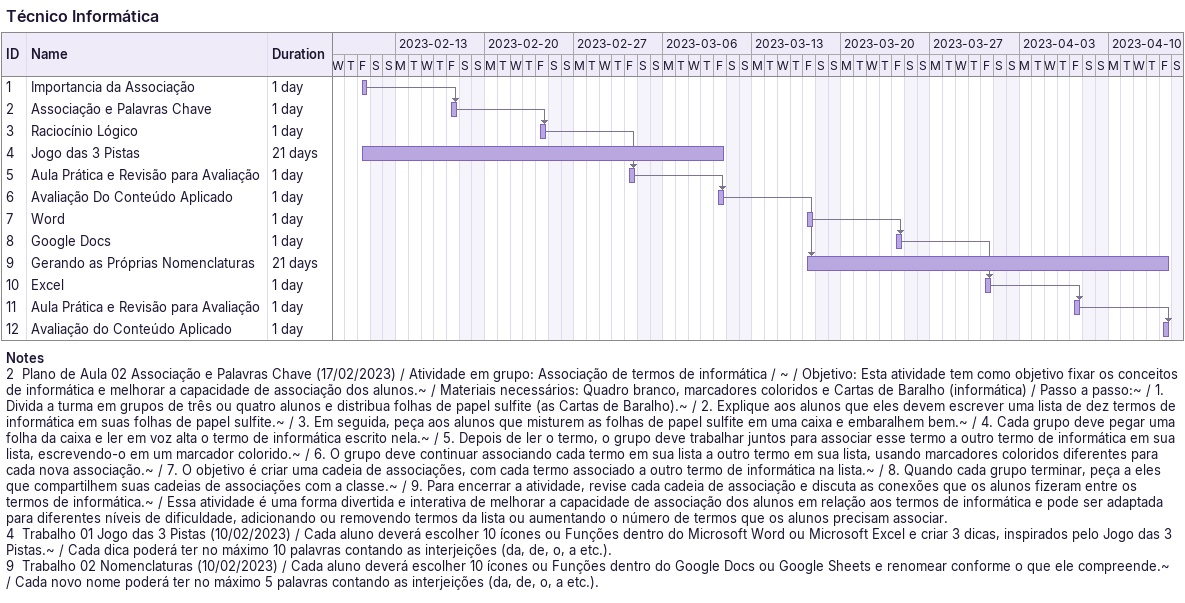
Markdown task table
Técnico Informática

| ID | Task | Duration | Start | Finish | Predecessors |
|---|---|---|---|---|---|
| 1 | Importancia da Associação | 1d | 2023-02-10 | 2023-02-10 |  |
| 2 | Associação e Palavras Chave | 1d | 2023-02-17 | 2023-02-17 | 1 |
| 3 | Raciocínio Lógico | 1d | 2023-02-24 | 2023-02-24 | 2 |
| 4 | Jogo das 3 Pistas | 21d | 2023-02-10 | 2023-03-10 |  |
| 5 | Aula Prática e Revisão para Avaliação | 1d | 2023-03-03 | 2023-03-03 | 3 |
| 6 | Avaliação Do Conteúdo Aplicado | 1d | 2023-03-10 | 2023-03-10 | 5 |
| 7 | Word | 1d | 2023-03-17 | 2023-03-17 |  |
| 8 | Google Docs | 1d | 2023-03-24 | 2023-03-24 | 7 |
| 9 | Gerando as Próprias Nomenclaturas | 21d | 2023-03-17 | 2023-04-14 | 6 |
| 10 | Excel | 1d | 2023-03-31 | 2023-03-31 | 8 |
| 11 | Aula Prática e Revisão para Avaliação | 1d | 2023-04-07 | 2023-04-07 | 10 |
| 12 | Avaliação do Conteúdo Aplicado | 1d | 2023-04-14 | 2023-04-14 | 11 |

Notes
- 2: Plano de Aula 02 Associação e Palavras Chave (17/02/2023) / Atividade em grupo: Associação de termos de informática / ~ / Objetivo: Esta atividade tem como objetivo fixar os conceitos de informática e melhorar a capacidade de associação dos alunos.~ / Materiais necessários: Quadro branco, marcadores coloridos e Cartas de Baralho (informática) / Passo a passo:~ / 1. Divida a turma em grupos de três ou quatro alunos e distribua folhas de papel sulfite (as Cartas de Baralho).~ / 2. Explique aos alunos que eles devem escrever uma lista de dez termos de informática em suas folhas de papel sulfite.~ / 3. Em seguida, peça aos alunos que misturem as folhas de papel sulfite em uma caixa e embaralhem bem.~ / 4. Cada grupo deve pegar uma folha da caixa e ler em voz alta o termo de informática escrito nela.~ / 5. Depois de ler o termo, o grupo deve trabalhar juntos para associar esse termo a outro termo de informática em sua lista, escrevendo-o em um marcador colorido.~ / 6. O grupo deve continuar associando cada termo em sua lista a outro termo em sua lista, usando marcadores coloridos diferentes para cada nova associação.~ / 7. O objetivo é criar uma cadeia de associações, com cada termo associado a outro termo de informática na lista.~ / 8. Quando cada grupo terminar, peça a eles que compartilhem suas cadeias de associações com a classe.~ / 9. Para encerrar a atividade, revise cada cadeia de associação e discuta as conexões que os alunos fizeram entre os termos de informática.~ / Essa atividade é uma forma divertida e interativa de melhorar a capacidade de associação dos alunos em relação aos termos de informática e pode ser adaptada para diferentes níveis de dificuldade, adicionando ou removendo termos da lista ou aumentando o número de termos que os alunos precisam associar.
- 4: Trabalho 01 Jogo das 3 Pistas (10/02/2023) / Cada aluno deverá escolher 10 ícones ou Funções dentro do Microsoft Word ou Microsoft Excel e criar 3 dicas, inspirados pelo Jogo das 3 Pistas.~ / Cada dica poderá ter no máximo 10 palavras contando as interjeições (da, de, o, a etc.).
- 9: Trabalho 02 Nomenclaturas (10/02/2023) / Cada aluno deverá escolher 10 ícones ou Funções dentro do Google Docs ou Google Sheets e renomear conforme o que ele compreende.~ / Cada novo nome poderá ter no máximo 5 palavras contando as interjeições (da, de, o, a etc.).
